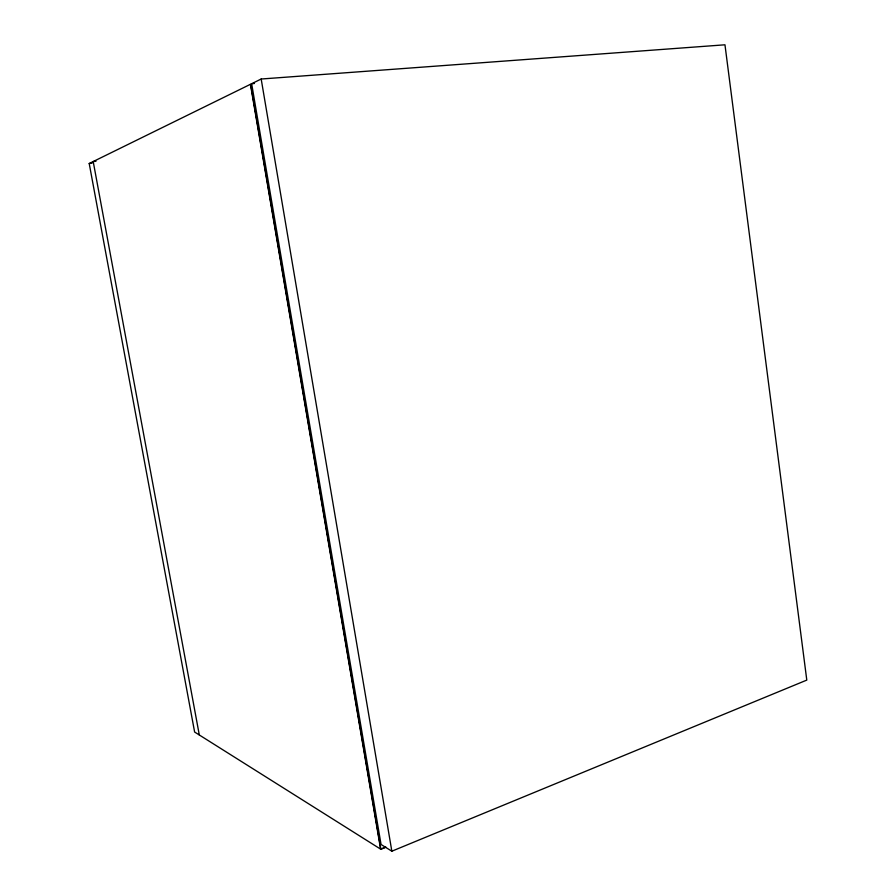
<?xml version="1.0" encoding="UTF-8"?>
<svg xmlns="http://www.w3.org/2000/svg" width="896" height="896" viewBox="0 0 896 896"><rect width="100%" height="100%" fill="white"/><g stroke="black" fill="none" stroke-linecap="round" stroke-linejoin="round"><path stroke-width="1.34" d="M380.89 849.296L194.622 732.032L89.208 163.509L250.667 84.19L380.89 849.296L385.907 847.235M251.653 83.709L261.184 79.016L724.965 44.8L806.792 680.098L391.843 851.2L381.058 844.48L251.653 83.709L254.442 83.496M385.627 847.067L380.61 849.117L250.432 84.302M95.984 161.269L93.206 161.549L199.304 734.978M89.208 163.509L91.986 163.229M261.184 79.016L391.843 851.2"/></g></svg>
